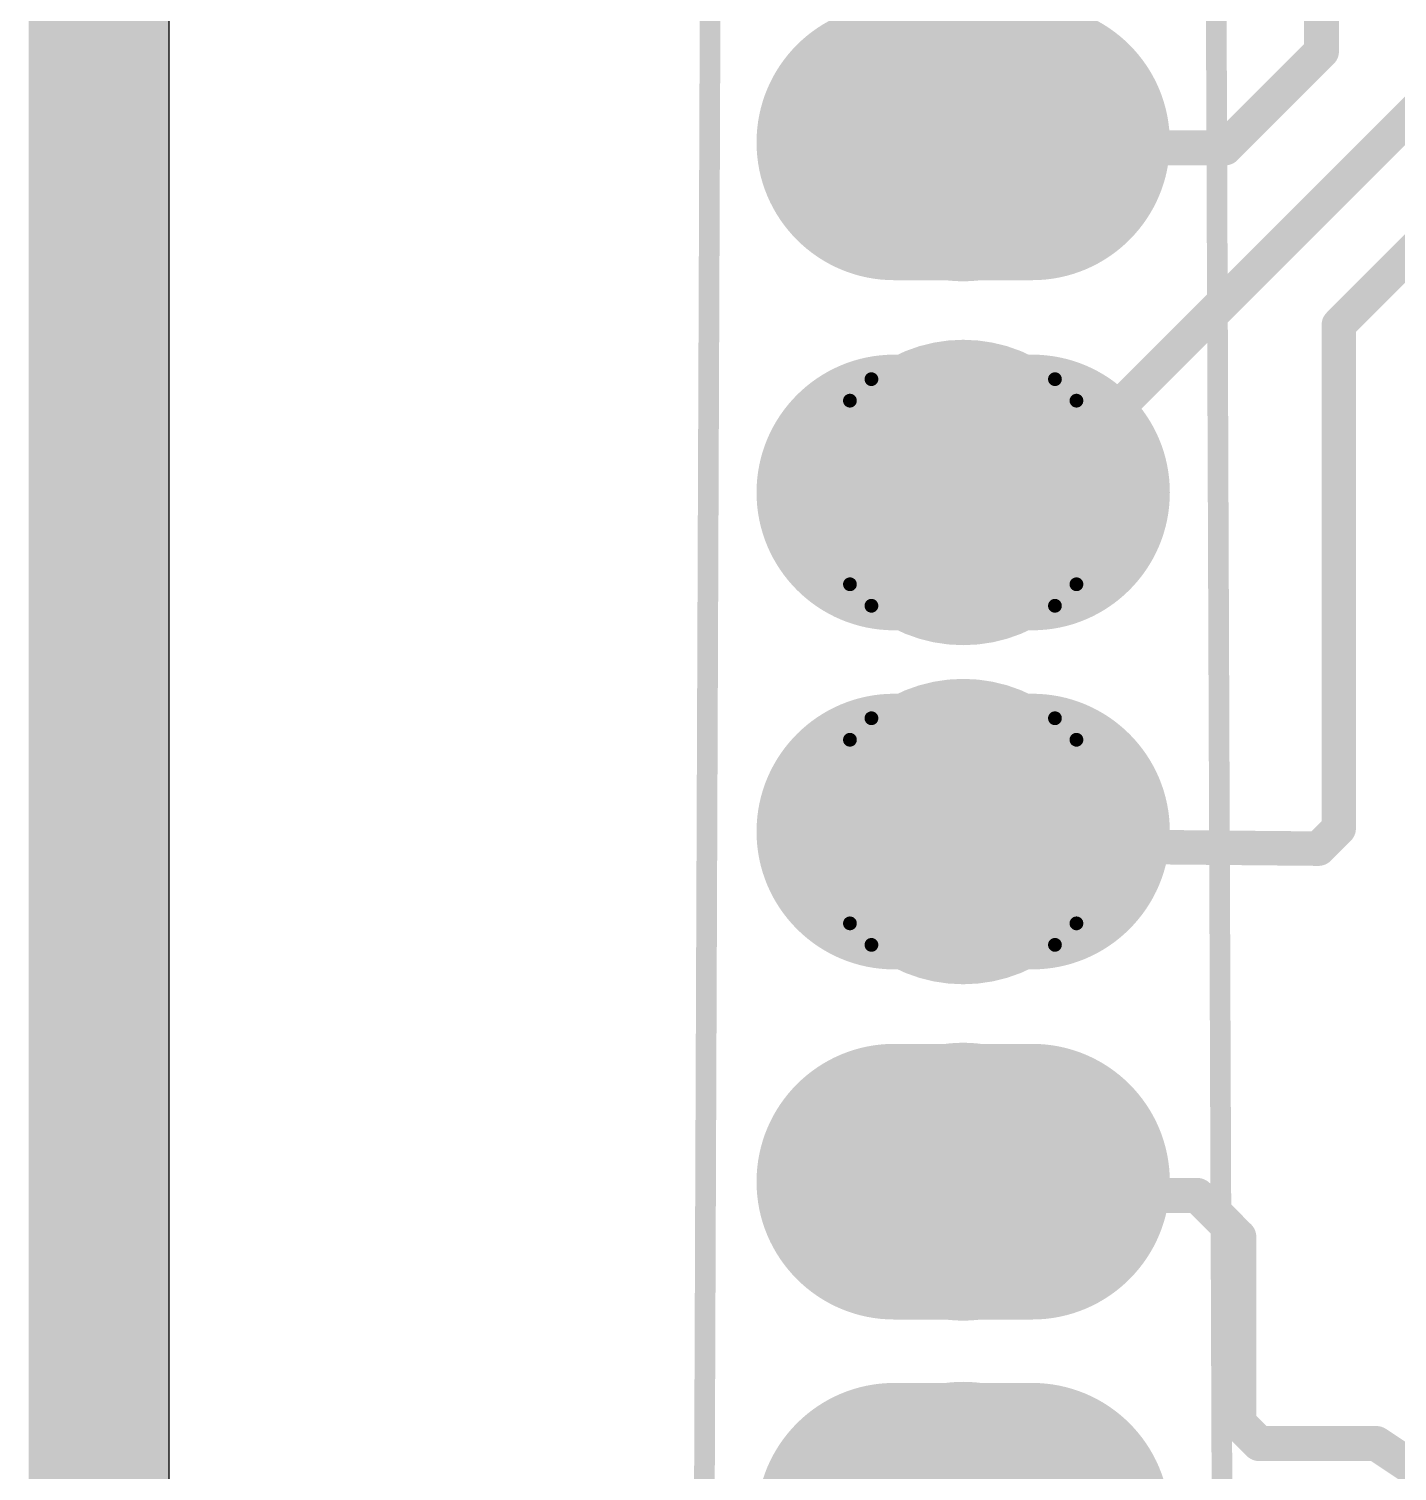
# Model space of a CAD drawing. Extents: x 87 to 200, y 48 to 111.
# Drawn here: x 87.19 to 97.12, y 88.28 to 98.75 of the extents above; entities that cross this region are included whole.
import ezdxf

# ---------------------------------------------------------------- set-up
doc = ezdxf.new("R2010")
doc.units = 0
doc.layers.get('0').update_dxf_attribs({"linetype": 'CONTINUOUS'})
for name, color, linetype in [('BOTTOMLAYER', 5, 'CONTINUOUS'), ('BOTTOMSOLDER', 6, 'CONTINUOUS'), ('INTERNALPLANE1', 76, 'CONTINUOUS'), ('INTERNALPLANE2', 16, 'CONTINUOUS'), ('MULTILAYER', 9, 'CONTINUOUS'), ('PADHOLELAYER', 156, 'CONTINUOUS'), ('TOPLAYER', 1, 'CONTINUOUS'), ('TOPOVERLAY', 2, 'CONTINUOUS'), ('TOPSOLDER', 216, 'CONTINUOUS')]:
    doc.layers.add(name, color=color, linetype=linetype)

# ---------------------------------------------------------------- blocks, each defined once
blk = doc.blocks.new('PLD_8_11')
at = {"layer": 'BOTTOMLAYER'}
h = blk.add_hatch(color=5, dxfattribs=at)
edge = h.paths.add_edge_path()
edge.add_arc((-10, -0.5), 1, 180, 360)
edge.add_line((-9, -0.5), (-9, 0.5))
edge.add_arc((-10, 0.5), 1, 0, 180)
edge.add_line((-11, 0.5), (-11, -0.5))
h = blk.add_hatch(color=5, dxfattribs=at)
edge = h.paths.add_edge_path()
edge.add_arc((-7.46, -0.5), 1, 180, 360)
edge.add_line((-6.46, -0.5), (-6.46, 0.5))
edge.add_arc((-7.46, 0.5), 1, 0, 180)
edge.add_line((-8.46, 0.5), (-8.46, -0.5))
h = blk.add_hatch(color=5, dxfattribs=at)
edge = h.paths.add_edge_path()
edge.add_arc((-5, -0.5), 1, 180, 360)
edge.add_line((-4, -0.5), (-4, 0.5))
edge.add_arc((-5, 0.5), 1, 0, 180)
edge.add_line((-6, 0.5), (-6, -0.5))
h = blk.add_hatch(color=5, dxfattribs=at)
edge = h.paths.add_edge_path()
edge.add_arc((-2.46, -0.5), 1, 180, 360)
edge.add_line((-1.46, -0.5), (-1.46, 0.5))
edge.add_arc((-2.46, 0.5), 1, 0, 180)
edge.add_line((-3.46, 0.5), (-3.46, -0.5))
h = blk.add_hatch(color=5, dxfattribs=at)
edge = h.paths.add_edge_path()
edge.add_arc((0, -0.5), 1, 180, 360)
edge.add_line((1, -0.5), (1, 0.5))
edge.add_arc((0, 0.5), 1, 0, 180)
edge.add_line((-1, 0.5), (-1, -0.5))
at = {"layer": 'BOTTOMSOLDER'}
h = blk.add_hatch(color=6, dxfattribs=at)
edge = h.paths.add_edge_path()
edge.add_arc((-10, 0), 0.55, 0, 360)
h = blk.add_hatch(color=6, dxfattribs=at)
edge = h.paths.add_edge_path()
edge.add_arc((-7.46, 0), 0.55, 0, 360)
h = blk.add_hatch(color=6, dxfattribs=at)
edge = h.paths.add_edge_path()
edge.add_arc((-5, 0), 0.55, 0, 360)
h = blk.add_hatch(color=6, dxfattribs=at)
edge = h.paths.add_edge_path()
edge.add_arc((-2.46, 0), 0.55, 0, 360)
h = blk.add_hatch(color=6, dxfattribs=at)
edge = h.paths.add_edge_path()
edge.add_arc((0, 0), 0.55, 0, 360)
at = {"layer": 'INTERNALPLANE1'}
h = blk.add_hatch(color=76, dxfattribs=at)
edge = h.paths.add_edge_path()
edge.add_arc((-10, 0), 1.008, 0, 360)
h = blk.add_hatch(color=76, dxfattribs=at)
edge = h.paths.add_edge_path()
edge.add_arc((-5, 0), 1.008, 0, 360)
h = blk.add_hatch(color=76, dxfattribs=at)
edge = h.paths.add_edge_path()
edge.add_arc((-2.46, 0), 1.008, 0, 360)
h = blk.add_hatch(color=76, dxfattribs=at)
edge = h.paths.add_edge_path()
edge.add_arc((0, 0), 1.008, 0, 360)
at = {"layer": 'INTERNALPLANE2'}
h = blk.add_hatch(color=16, dxfattribs=at)
edge = h.paths.add_edge_path()
edge.add_arc((-10, 0), 1.008, 0, 360)
h = blk.add_hatch(color=16, dxfattribs=at)
edge = h.paths.add_edge_path()
edge.add_arc((-7.46, 0), 1.008, 0, 360)
h = blk.add_hatch(color=16, dxfattribs=at)
edge = h.paths.add_edge_path()
edge.add_arc((-2.46, 0), 1.008, 0, 360)
h = blk.add_hatch(color=16, dxfattribs=at)
edge = h.paths.add_edge_path()
edge.add_arc((0, 0), 1.008, 0, 360)
at = {"layer": 'MULTILAYER'}
h = blk.add_hatch(color=9, dxfattribs=at)
edge = h.paths.add_edge_path()
edge.add_arc((-10, -0.5), 1, 180, 360)
edge.add_line((-9, -0.5), (-9, 0.5))
edge.add_arc((-10, 0.5), 1, 0, 180)
edge.add_line((-11, 0.5), (-11, -0.5))
h = blk.add_hatch(color=9, dxfattribs=at)
edge = h.paths.add_edge_path()
edge.add_arc((-7.46, -0.5), 1, 180, 360)
edge.add_line((-6.46, -0.5), (-6.46, 0.5))
edge.add_arc((-7.46, 0.5), 1, 0, 180)
edge.add_line((-8.46, 0.5), (-8.46, -0.5))
h = blk.add_hatch(color=9, dxfattribs=at)
edge = h.paths.add_edge_path()
edge.add_arc((-5, -0.5), 1, 180, 360)
edge.add_line((-4, -0.5), (-4, 0.5))
edge.add_arc((-5, 0.5), 1, 0, 180)
edge.add_line((-6, 0.5), (-6, -0.5))
h = blk.add_hatch(color=9, dxfattribs=at)
edge = h.paths.add_edge_path()
edge.add_arc((-2.46, -0.5), 1, 180, 360)
edge.add_line((-1.46, -0.5), (-1.46, 0.5))
edge.add_arc((-2.46, 0.5), 1, 0, 180)
edge.add_line((-3.46, 0.5), (-3.46, -0.5))
h = blk.add_hatch(color=9, dxfattribs=at)
edge = h.paths.add_edge_path()
edge.add_arc((0, -0.5), 1, 180, 360)
edge.add_line((1, -0.5), (1, 0.5))
edge.add_arc((0, 0.5), 1, 0, 180)
edge.add_line((-1, 0.5), (-1, -0.5))
at = {"layer": 'PADHOLELAYER'}
h = blk.add_hatch(color=156, dxfattribs=at)
edge = h.paths.add_edge_path()
edge.add_arc((-10, 0), 0.5, 0, 360)
h = blk.add_hatch(color=156, dxfattribs=at)
edge = h.paths.add_edge_path()
edge.add_arc((-7.46, 0), 0.5, 0, 360)
h = blk.add_hatch(color=156, dxfattribs=at)
edge = h.paths.add_edge_path()
edge.add_arc((-5, 0), 0.5, 0, 360)
h = blk.add_hatch(color=156, dxfattribs=at)
edge = h.paths.add_edge_path()
edge.add_arc((-2.46, 0), 0.5, 0, 360)
h = blk.add_hatch(color=156, dxfattribs=at)
edge = h.paths.add_edge_path()
edge.add_arc((0, 0), 0.5, 0, 360)
at = {"layer": 'TOPLAYER'}
h = blk.add_hatch(color=1, dxfattribs=at)
edge = h.paths.add_edge_path()
edge.add_arc((-10, -0.5), 1, 180, 360)
edge.add_line((-9, -0.5), (-9, 0.5))
edge.add_arc((-10, 0.5), 1, 0, 180)
edge.add_line((-11, 0.5), (-11, -0.5))
h = blk.add_hatch(color=1, dxfattribs=at)
edge = h.paths.add_edge_path()
edge.add_arc((-7.46, -0.5), 1, 180, 360)
edge.add_line((-6.46, -0.5), (-6.46, 0.5))
edge.add_arc((-7.46, 0.5), 1, 0, 180)
edge.add_line((-8.46, 0.5), (-8.46, -0.5))
h = blk.add_hatch(color=1, dxfattribs=at)
edge = h.paths.add_edge_path()
edge.add_arc((-5, -0.5), 1, 180, 360)
edge.add_line((-4, -0.5), (-4, 0.5))
edge.add_arc((-5, 0.5), 1, 0, 180)
edge.add_line((-6, 0.5), (-6, -0.5))
h = blk.add_hatch(color=1, dxfattribs=at)
edge = h.paths.add_edge_path()
edge.add_arc((-2.46, -0.5), 1, 180, 360)
edge.add_line((-1.46, -0.5), (-1.46, 0.5))
edge.add_arc((-2.46, 0.5), 1, 0, 180)
edge.add_line((-3.46, 0.5), (-3.46, -0.5))
h = blk.add_hatch(color=1, dxfattribs=at)
edge = h.paths.add_edge_path()
edge.add_arc((0, -0.5), 1, 180, 360)
edge.add_line((1, -0.5), (1, 0.5))
edge.add_arc((0, 0.5), 1, 0, 180)
edge.add_line((-1, 0.5), (-1, -0.5))
at = {"layer": 'TOPSOLDER'}
h = blk.add_hatch(color=216, dxfattribs=at)
edge = h.paths.add_edge_path()
edge.add_arc((-10, 0), 0.55, 0, 360)
h = blk.add_hatch(color=216, dxfattribs=at)
edge = h.paths.add_edge_path()
edge.add_arc((-7.46, 0), 0.55, 0, 360)
h = blk.add_hatch(color=216, dxfattribs=at)
edge = h.paths.add_edge_path()
edge.add_arc((-5, 0), 0.55, 0, 360)
h = blk.add_hatch(color=216, dxfattribs=at)
edge = h.paths.add_edge_path()
edge.add_arc((-2.46, 0), 0.55, 0, 360)
h = blk.add_hatch(color=216, dxfattribs=at)
edge = h.paths.add_edge_path()
edge.add_arc((0, 0), 0.55, 0, 360)
at = {"layer": 'INTERNALPLANE1', "const_width": 0.1}
for points in [[(-8.126, 0.822, -0.354119), (-6.794, 0.822)], [(-8.282, -0.666, -0.354119), (-8.282, 0.666)], [(-6.638, 0.666, -0.354119), (-6.638, -0.666)], [(-6.794, -0.822, -0.354119), (-8.126, -0.822)]]:
    blk.add_lwpolyline(points, format="xyb", dxfattribs=at)
at = {"layer": 'INTERNALPLANE1', "const_width": 0.05}
for points in [[(-8.151, 0.822, 1), (-8.101, 0.822, 1)], [(-6.819, 0.822, 1), (-6.769, 0.822, 1)], [(-8.307, 0.666, 1), (-8.257, 0.666, 1)], [(-6.663, 0.666, 1), (-6.613, 0.666, 1)], [(-8.307, -0.666, 1), (-8.257, -0.666, 1)], [(-6.663, -0.666, 1), (-6.613, -0.666, 1)], [(-8.151, -0.822, 1), (-8.101, -0.822, 1)], [(-6.819, -0.822, 1), (-6.769, -0.822, 1)]]:
    blk.add_lwpolyline(points, format="xyb", close=True, dxfattribs=at)
at = {"layer": 'INTERNALPLANE2', "const_width": 0.1}
for points in [[(-5.666, 0.822, -0.354119), (-4.334, 0.822)], [(-5.822, -0.666, -0.354119), (-5.822, 0.666)], [(-4.178, 0.666, -0.354119), (-4.178, -0.666)], [(-4.334, -0.822, -0.354119), (-5.666, -0.822)]]:
    blk.add_lwpolyline(points, format="xyb", dxfattribs=at)
at = {"layer": 'INTERNALPLANE2', "const_width": 0.05}
for points in [[(-5.691, 0.822, 1), (-5.641, 0.822, 1)], [(-4.359, 0.822, 1), (-4.309, 0.822, 1)], [(-5.847, 0.666, 1), (-5.797, 0.666, 1)], [(-4.203, 0.666, 1), (-4.153, 0.666, 1)], [(-5.847, -0.666, 1), (-5.797, -0.666, 1)], [(-4.203, -0.666, 1), (-4.153, -0.666, 1)], [(-5.691, -0.822, 1), (-5.641, -0.822, 1)], [(-4.359, -0.822, 1), (-4.309, -0.822, 1)]]:
    blk.add_lwpolyline(points, format="xyb", close=True, dxfattribs=at)
at = {"layer": 'TOPOVERLAY', "const_width": 0.15}
for points in [[(-14.05, 1.825), (6.67, 1.905)], [(6.67, -1.905), (-14.05, -1.825)]]:
    blk.add_lwpolyline(points, dxfattribs=at)

msp = doc.modelspace()

# ---------------------------------------------------------------- linework, layer by layer
at = {"layer": 'BOTTOMLAYER'}
for points, const_width in [([(96.574, 98.584), (96.574, 101.935)], 0.254), ([(95.874, 97.884), (96.574, 98.584)], 0.254), ([(93.974, 97.924), (94.014, 97.884)], 0.254), ([(94.014, 97.884), (95.874, 97.884)], 0.254), ([(93.974, 95.384), (94.884, 95.384)], 0.25)]:
    msp.add_lwpolyline(points, dxfattribs=dict(at, const_width=const_width))
for points, const_width in [([(96.511, 98.584, 1), (96.638, 98.584, 1)], 0.127), ([(96.511, 98.584, 1), (96.638, 98.584, 1)], 0.127), ([(93.911, 97.924, 1), (94.038, 97.924, 1)], 0.127), ([(93.951, 97.884, 1), (94.078, 97.884, 1)], 0.127), ([(93.951, 97.884, 1), (94.078, 97.884, 1)], 0.127), ([(95.811, 97.884, 1), (95.938, 97.884, 1)], 0.127), ([(95.811, 97.884, 1), (95.938, 97.884, 1)], 0.127), ([(93.912, 95.384, 1), (94.036, 95.384, 1)], 0.125), ([(94.822, 95.384, 1), (94.947, 95.384, 1)], 0.125)]:
    msp.add_lwpolyline(points, format="xyb", close=True, dxfattribs=dict(at, const_width=const_width))
at = {"layer": 'INTERNALPLANE1'}
msp.add_line((88.21, 48.91), (88.21, 110.39), dxfattribs=at)
at = {"layer": 'INTERNALPLANE1', "const_width": 1.016}
msp.add_lwpolyline([(87.7, 48.4), (87.7, 110.9)], dxfattribs=at)
at = {"layer": 'INTERNALPLANE2'}
msp.add_line((88.21, 48.91), (88.21, 110.39), dxfattribs=at)
at = {"layer": 'INTERNALPLANE2', "const_width": 1.016}
msp.add_lwpolyline([(87.7, 48.4), (87.7, 110.9)], dxfattribs=at)
at = {"layer": 'TOPLAYER'}
for points, const_width in [([(94.484, 95.384), (98.4, 99.3)], 0.25), ([(96.7, 96.6), (97.39, 97.29)], 0.25), ([(96.7, 92.946), (96.7, 96.6)], 0.25), ([(93.974, 95.384), (94.484, 95.384)], 0.25), ([(93.974, 92.924), (93.987, 92.824)], 0.25), ([(93.987, 92.824), (94.474, 92.924)], 0.25), ([(96.554, 92.8), (96.7, 92.946)], 0.25), ([(93.987, 92.824), (96.554, 92.8)], 0.25), ([(93.974, 90.384), (94.074, 90.284)], 0.254), ([(94.074, 90.284), (95.674, 90.284)], 0.254), ([(95.674, 90.284), (95.974, 89.984)], 0.254), ([(95.974, 88.633), (95.974, 89.984)], 0.254), ([(95.974, 88.633), (96.123, 88.484)], 0.254), ([(96.123, 88.484), (96.974, 88.484)], 0.254), ([(96.974, 88.484), (97.574, 88.084)], 0.254)]:
    msp.add_lwpolyline(points, dxfattribs=dict(at, const_width=const_width))
for points, const_width in [([(96.638, 96.6, 1), (96.762, 96.6, 1)], 0.125), ([(96.638, 96.6, 1), (96.762, 96.6, 1)], 0.125), ([(93.912, 95.384, 1), (94.036, 95.384, 1)], 0.125), ([(94.422, 95.384, 1), (94.546, 95.384, 1)], 0.125), ([(94.422, 95.384, 1), (94.546, 95.384, 1)], 0.125), ([(93.912, 92.924, 1), (94.036, 92.924, 1)], 0.125), ([(94.412, 92.924, 1), (94.536, 92.924, 1)], 0.125), ([(96.638, 92.946, 1), (96.762, 92.946, 1)], 0.125), ([(96.638, 92.946, 1), (96.762, 92.946, 1)], 0.125), ([(93.925, 92.824, 1), (94.049, 92.824, 1)], 0.125), ([(93.925, 92.824, 1), (94.049, 92.824, 1)], 0.125), ([(93.925, 92.824, 1), (94.049, 92.824, 1)], 0.125), ([(96.491, 92.8, 1), (96.616, 92.8, 1)], 0.125), ([(96.491, 92.8, 1), (96.616, 92.8, 1)], 0.125), ([(93.911, 90.384, 1), (94.038, 90.384, 1)], 0.127), ([(94.011, 90.284, 1), (94.138, 90.284, 1)], 0.127), ([(94.011, 90.284, 1), (94.138, 90.284, 1)], 0.127), ([(95.61, 90.284, 1), (95.737, 90.284, 1)], 0.127), ([(95.61, 90.284, 1), (95.737, 90.284, 1)], 0.127), ([(95.911, 89.984, 1), (96.038, 89.984, 1)], 0.127), ([(95.911, 89.984, 1), (96.038, 89.984, 1)], 0.127), ([(95.911, 88.633, 1), (96.038, 88.633, 1)], 0.127), ([(95.911, 88.633, 1), (96.038, 88.633, 1)], 0.127), ([(96.059, 88.484, 1), (96.186, 88.484, 1)], 0.127), ([(96.059, 88.484, 1), (96.186, 88.484, 1)], 0.127), ([(96.91, 88.484, 1), (97.037, 88.484, 1)], 0.127), ([(96.91, 88.484, 1), (97.037, 88.484, 1)], 0.127)]:
    msp.add_lwpolyline(points, format="xyb", close=True, dxfattribs=dict(at, const_width=const_width))

# ---------------------------------------------------------------- block references
at = {"rotation": 270}
msp.add_blockref('PLD_8_11', (93.974, 87.924), dxfattribs=at)

doc.saveas('drawing.dxf')
